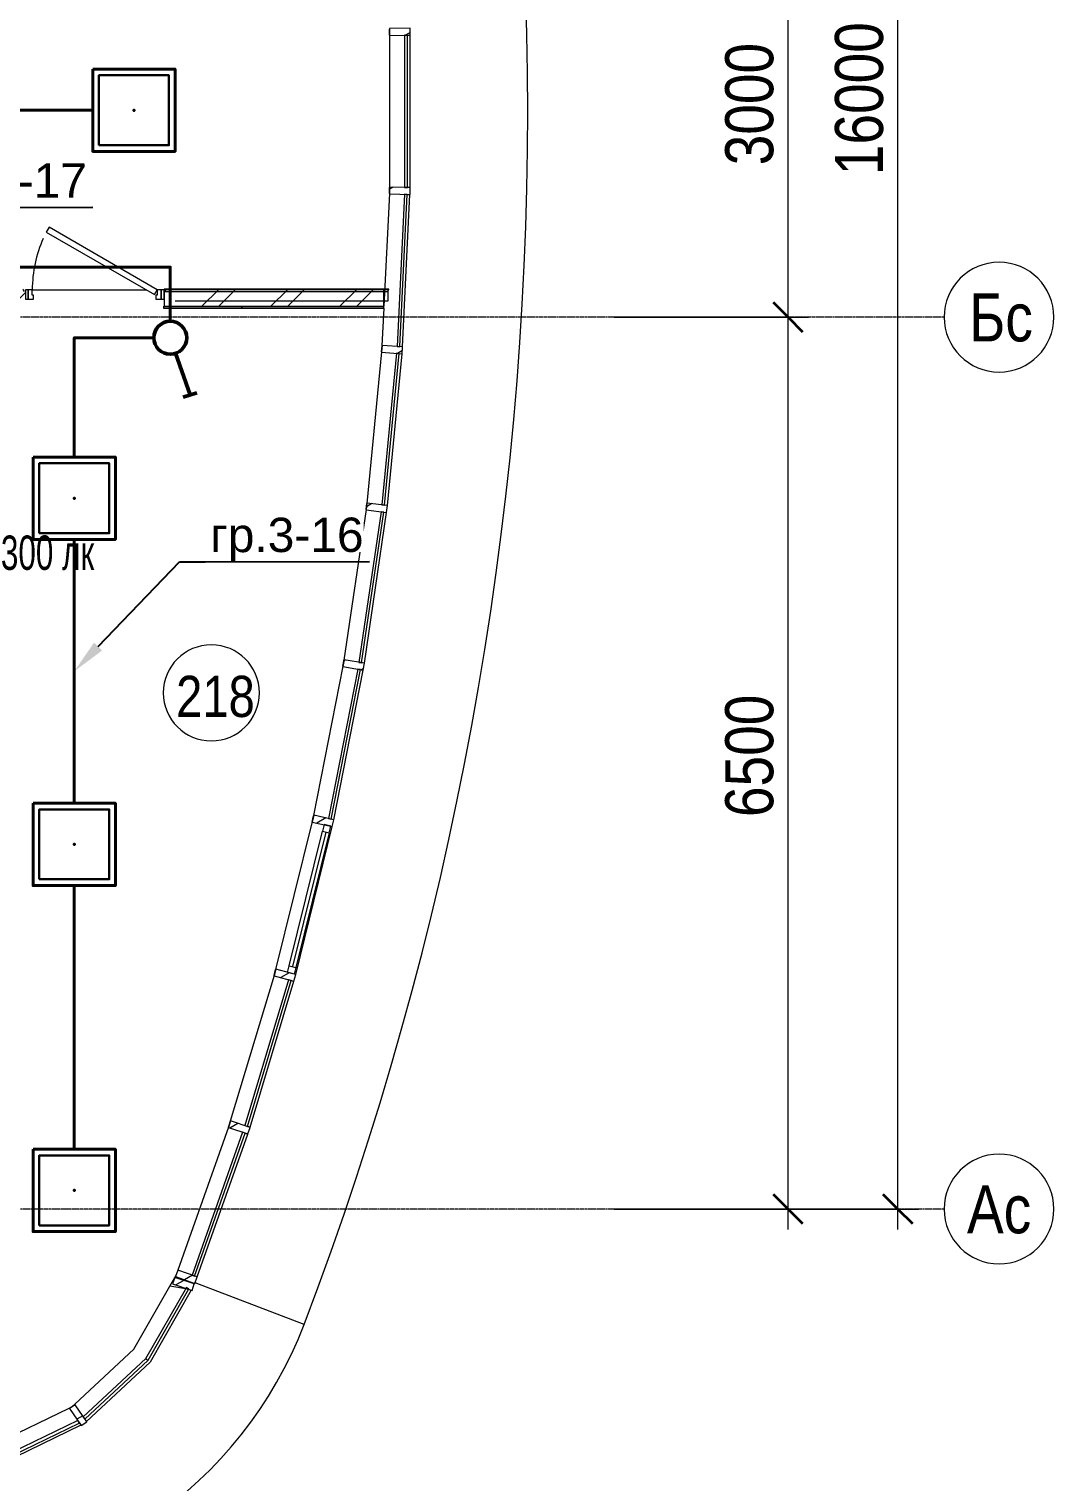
# Model space of a CAD drawing. Header units: metres. Extents: x 19799 to 227756, y -64119 to 286334.
# Drawn here: x 88339 to 95808, y -58775 to -48186 of the extents above; entities that cross this region are included whole.
import ezdxf
from ezdxf import colors
from ezdxf.entities.mleader import LeaderData, LeaderLine
from ezdxf.math import Vec2, Vec3

# ---------------------------------------------------------------- set-up
doc = ezdxf.new("R2010")
doc.units = ezdxf.units.M
doc.linetypes.add('ADSK_Линия сетки', pattern=[21, 12, -3, 3, -3])
for name, color, linetype, lineweight in [('A-ANNO-DIMS', 7, 'Continuous', 9), ('A-ANNO-DIMS-100', 7, 'Continuous', 9), ('A-AREA-IDEN', 7, 'Continuous', 9), ('A-DETL-MBND', 7, 'Continuous', 5), ('A-DOOR', 7, 'Continuous', 5), ('A-DOOR-FRAM', 7, 'Continuous', 13), ('A-FLOR', 7, 'Continuous', 5), ('A-GLAZ', 7, 'Continuous', 5), ('A-GLAZ-CURT', 7, 'Continuous', 5), ('A-GLAZ-CWMG', 7, 'Continuous', 5), ('A-WALL', 7, 'Continuous', 5), ('A-WALL-PATT', 7, 'Continuous', 18), ('nadpisi', 84, 'Continuous', 13), ('S-GRID', 7, 'Continuous', 9), ('S-GRID-IDEN', 7, 'Continuous', 9), ('раб осв', 7, 'Continuous', 40), ('ЭЛ', 250, 'Continuous', 50), ('ЭЛ.освещ.', 150, 'Continuous', 50), ('ЭЛ.сети', 5, 'Continuous', 100)]:
    doc.layers.add(name, color=color, linetype=linetype, lineweight=lineweight)
doc.styles.add('Arial', font='ARIALN.TTF', dxfattribs={"width": 0.8, "height": 2.5})
doc.styles.add('GOST Common_I', font='ARIALN.TTF', dxfattribs={"height": 350})
doc.styles.add('GOST Common_I_1', font='ARIALN.TTF', dxfattribs={"height": 300})
doc.styles.add('ISOPEUR', font='ARIALN.TTF')
doc.dimstyles.new('ADSK_Основной_3_5', dxfattribs={"dimscale": 304.8, "dimtxt": 352.000249, "dimasz": 0.695866, "dimexe": 0.492126, "dimexo": 0.984252, "dimgap": 0, "dimtad": 1, "dimdec": 3, "dimrnd": 0.001, "dimdsep": 46, "dimtxsty": 'GOST Common_I', "dimblk1": 'OBLIQUE', "dimblk2": 'OBLIQUE', "dimsah": 1, "dimcen": 0.09, "dimdle": 0.492126, "dimazin": 0, "dimtfac": 1, "dimtdec": 4, "dimtix": 1, "dimtmove": 0, "dimatfit": 3, "dimfxl": 1, "dimtvp": 1, "dimtolj": 1, "dimtzin": 0, "dimarcsym": 2})
pattern_1 = [(0, (0, 0), (812.8, 203.2), [33.528, -576.072, 33.528, -576.072, -3251.2]), (0, (0, 0), (812.8, 203.2), [-1219.2, 33.528, -1185.672, 33.528, -576.072, -1422.4]), (0, (0, 0), (812.8, 203.2), [-3048, 33.528, -372.872, 33.528, -982.472]), (120, (304.8, 101.6), (-582.37636, 602.30545), [33.528, -576.072, 33.528, -576.072, -3251.2]), (120, (304.8, 101.6), (-582.37636, 602.30545), [-1219.2, 33.528, -1185.672, 33.528, -576.072, -1422.4]), (120, (304.8, 101.6), (-582.37636, 602.30545), [-3048, 33.528, -372.872, 33.528, -982.472]), (240, (406.4, 508), (-230.42364, -805.50545), [33.528, -576.072, 33.528, -576.072, -3251.2]), (240, (406.4, 508), (-230.42364, -805.50545), [-1219.2, 33.528, -1185.672, 33.528, -576.072, -1422.4]), (240, (406.4, 508), (-230.42364, -805.50545), [-3048, 33.528, -372.872, 33.528, -982.472])]
pattern_2 = [(0, (0, -600), (812.8, 203.2), [33.528, -576.072, 33.528, -576.072, -3251.2]), (0, (0, -600), (812.8, 203.2), [-1219.2, 33.528, -1185.672, 33.528, -576.072, -1422.4]), (0, (0, -600), (812.8, 203.2), [-3048, 33.528, -372.872, 33.528, -982.472]), (120, (304.8, -498.4), (-582.37636, 602.30545), [33.528, -576.072, 33.528, -576.072, -3251.2]), (120, (304.8, -498.4), (-582.37636, 602.30545), [-1219.2, 33.528, -1185.672, 33.528, -576.072, -1422.4]), (120, (304.8, -498.4), (-582.37636, 602.30545), [-3048, 33.528, -372.872, 33.528, -982.472]), (240, (406.4, -92), (-230.42364, -805.50545), [33.528, -576.072, 33.528, -576.072, -3251.2]), (240, (406.4, -92), (-230.42364, -805.50545), [-1219.2, 33.528, -1185.672, 33.528, -576.072, -1422.4]), (240, (406.4, -92), (-230.42364, -805.50545), [-3048, 33.528, -372.872, 33.528, -982.472])]

# ---------------------------------------------------------------- blocks, each defined once
blk = doc.blocks.new('Прямоугольный импост - 50 x 150мм 3-1634079-2 этаж')
at = {"layer": 'A-GLAZ-CWMG'}
h = blk.add_hatch(dxfattribs=at)
h.set_pattern_fill('FP_96', color=256, style=0, pattern_type=2)
h.set_pattern_definition([(30.257, (5355.35, -106162.3), (-60.46554, 103.65287), [])])
h.paths.add_polyline_path([(-49, 37), (0, 27), (-29, -120), (-78, -110)], flags=0)
at = {"layer": 'A-GLAZ-CWMG', "lineweight": 18}
for p, q in [((-78, -110), (-49, 37)), ((-49, 37), (0, 27)), ((0, 27), (-29, -120)), ((-29, -120), (-78, -110))]:
    blk.add_line(p, q, dxfattribs=at)
blk = doc.blocks.new('Системная панель - С остеклением-1634117-2 этаж')
at = {"layer": 'A-GLAZ-CURT', "lineweight": 13}
for p, q in [((555, 10), (-555, 10)), ((-555, 10), (-555, -10)), ((555, -10), (555, 10)), ((-555, -10), (555, -10))]:
    blk.add_line(p, q, dxfattribs=at)
blk = doc.blocks.new('M_Тент витража777 - M_Тент витража одинарное справо-2393011-2 этаж')
at = {"layer": 'A-GLAZ', "lineweight": 13}
for p, q in [((-505, 20), (-555, 20)), ((-555, 20), (-555, -30)), ((-555, -30), (-555, 20)), ((-505, -30), (-505, 20)), ((505, -30), (505, 20)), ((505, 20), (555, 20)), ((555, 20), (555, -30)), ((555, 20), (555, -30)), ((-555, -30), (-505, -30)), ((-505, -5), (505, -5)), ((555, -30), (505, -30))]:
    blk.add_line(p, q, dxfattribs=at)
at = {"layer": 'A-GLAZ'}
for p, q in [((-505, 20), (505, 20)), ((505, -30), (-505, -30))]:
    blk.add_line(p, q, dxfattribs=at)
blk = doc.blocks.new('Системная панель - С остеклением-1634118-2 этаж')
at = {"layer": 'A-GLAZ-CURT', "lineweight": 13}
for p, q in [((553, 10), (-553, 10)), ((-553, 10), (-553, -10)), ((553, -10), (553, 10)), ((-553, -10), (553, -10))]:
    blk.add_line(p, q, dxfattribs=at)
blk = doc.blocks.new('Прямоугольный импост - 50 x 150мм-1634119-2 этаж')
at = {"layer": 'A-GLAZ-CWMG'}
h = blk.add_hatch(dxfattribs=at)
h.set_pattern_fill('FP_97', color=256, style=0, pattern_type=2)
h.set_pattern_definition([(220.516, (-24177.25, 103511.23), (77.95924, -91.22695), [])])
h.paths.add_polyline_path([(0, -30), (-50, -30), (-50, 120), (0, 120)], flags=0)
at = {"layer": 'A-GLAZ-CWMG', "lineweight": 18}
for p, q in [((-50, -30), (-50, 120)), ((-50, 120), (0, 120)), ((0, 120), (0, -30)), ((0, -30), (-50, -30))]:
    blk.add_line(p, q, dxfattribs=at)
blk = doc.blocks.new('Прямоугольный импост - 50 x 150мм-V78-2 этаж')
at = {"layer": 'A-GLAZ-CWMG'}
h = blk.add_hatch(dxfattribs=at)
h.set_pattern_fill('FP_98', color=256, style=0, pattern_type=2)
h.set_pattern_definition([(233.05, (-40299.25, 96502.64), (95.89925, -72.13414), [])])
h.paths.add_polyline_path([(25, -30), (-25, -30), (-25, 120), (25, 120)], flags=0)
at = {"layer": 'A-GLAZ-CWMG', "lineweight": 18}
for p, q in [((-25, -30), (-25, 120)), ((-25, 120), (25, 120)), ((25, 120), (25, -30)), ((25, -30), (-25, -30))]:
    blk.add_line(p, q, dxfattribs=at)
blk = doc.blocks.new('Прямоугольный импост - 50 x 150мм-V82-2 этаж')
at = {"layer": 'A-GLAZ-CWMG'}
h = blk.add_hatch(dxfattribs=at)
h.set_pattern_fill('FP_101', color=256, style=0, pattern_type=2)
h.set_pattern_definition([(224.71, (-29345.19, 101580.35), (84.42225, -85.2812), [])])
h.paths.add_polyline_path([(25, -30), (-25, -30), (-25, 120), (25, 120)], flags=0)
at = {"layer": 'A-GLAZ-CWMG', "lineweight": 18}
for p, q in [((-25, -30), (-25, 120)), ((-25, 120), (25, 120)), ((25, 120), (25, -30)), ((25, -30), (-25, -30))]:
    blk.add_line(p, q, dxfattribs=at)
blk = doc.blocks.new('Прямоугольный импост - 50 x 150мм-V83-2 этаж')
at = {"layer": 'A-GLAZ-CWMG'}
h = blk.add_hatch(dxfattribs=at)
h.set_pattern_fill('FP_102', color=256, style=0, pattern_type=2)
h.set_pattern_definition([(230.27, (-36731.49, 98371.78), (92.2878, -76.70047), [])])
h.paths.add_polyline_path([(25, -30), (-25, -30), (-25, 120), (25, 120)], flags=0)
at = {"layer": 'A-GLAZ-CWMG', "lineweight": 18}
for p, q in [((-25, -30), (-25, 120)), ((-25, 120), (25, 120)), ((25, 120), (25, -30)), ((25, -30), (-25, -30))]:
    blk.add_line(p, q, dxfattribs=at)
blk = doc.blocks.new('Прямоугольный импост - 50 x 150мм-V84-2 этаж')
at = {"layer": 'A-GLAZ-CWMG'}
h = blk.add_hatch(dxfattribs=at)
h.set_pattern_fill('FP_103', color=256, style=0, pattern_type=2)
h.set_pattern_definition([(221.93, (-25544.04, 102912.23), (80.18666, -89.27541), [])])
h.paths.add_polyline_path([(25, -30), (-25, -30), (-25, 120), (25, 120)], flags=0)
at = {"layer": 'A-GLAZ-CWMG', "lineweight": 18}
for p, q in [((-25, -30), (-25, 120)), ((-25, 120), (25, 120)), ((25, 120), (25, -30)), ((25, -30), (-25, -30))]:
    blk.add_line(p, q, dxfattribs=at)
blk = doc.blocks.new('Прямоугольный импост - 50 x 150мм-V87-2 этаж')
at = {"layer": 'A-GLAZ-CWMG'}
h = blk.add_hatch(dxfattribs=at)
h.set_pattern_fill('FP_106', color=256, style=0, pattern_type=2)
h.set_pattern_definition([(227.49, (-33077.26, 100065.68), (88.45913, -81.08627), [])])
h.paths.add_polyline_path([(25, -30), (-25, -30), (-25, 120), (25, 120)], flags=0)
at = {"layer": 'A-GLAZ-CWMG', "lineweight": 18}
for p, q in [((-25, -30), (-25, 120)), ((-25, 120), (25, 120)), ((25, 120), (25, -30)), ((25, -30), (-25, -30))]:
    blk.add_line(p, q, dxfattribs=at)
blk = doc.blocks.new('Прямоугольный импост - 50 x 150мм-V89-2 этаж')
at = {"layer": 'A-GLAZ-CWMG'}
h = blk.add_hatch(dxfattribs=at)
h.set_pattern_fill('FP_108', color=256, style=0, pattern_type=2)
h.set_pattern_definition([(235.83, (-43772.17, 94462.66), (99.28497, -67.39803), [])])
h.paths.add_polyline_path([(25, -30), (-25, -30), (-25, 120), (25, 120)], flags=0)
at = {"layer": 'A-GLAZ-CWMG', "lineweight": 18}
for p, q in [((-25, -30), (-25, 120)), ((-25, 120), (25, 120)), ((25, 120), (25, -30)), ((25, -30), (-25, -30))]:
    blk.add_line(p, q, dxfattribs=at)
blk = doc.blocks.new('Прямоугольный импост - 50 x 150мм-V90-2 этаж')
at = {"layer": 'A-GLAZ-CWMG'}
h = blk.add_hatch(dxfattribs=at)
h.set_pattern_fill('FP_109', color=256, style=0, pattern_type=2)
h.set_pattern_definition([(238.61, (-47142.05, 92256.64), (102.437, -62.50328), [])])
h.paths.add_polyline_path([(25, -30), (-25, -30), (-25, 120), (25, 120)], flags=0)
at = {"layer": 'A-GLAZ-CWMG', "lineweight": 18}
for p, q in [((-25, -30), (-25, 120)), ((-25, 120), (25, 120)), ((25, 120), (25, -30)), ((25, -30), (-25, -30))]:
    blk.add_line(p, q, dxfattribs=at)
blk = doc.blocks.new('Прямоугольный импост - 50 x 150мм-V91-2 этаж')
at = {"layer": 'A-GLAZ-CWMG'}
h = blk.add_hatch(dxfattribs=at)
h.set_pattern_fill('FP_110', color=256, style=0, pattern_type=2)
h.set_pattern_definition([(241.39, (-50400.97, 89889.78), (105.34793, -57.46141), [])])
h.paths.add_polyline_path([(25, 120), (25, -30), (-25, -30), (-25, 120)], flags=0)
at = {"layer": 'A-GLAZ-CWMG', "lineweight": 18}
for p, q in [((-25, -30), (-25, 120)), ((-25, 120), (25, 120)), ((25, 120), (25, -30)), ((25, -30), (-25, -30))]:
    blk.add_line(p, q, dxfattribs=at)
blk = doc.blocks.new('Прямоугольный импост - 50 x 150мм-1635693-2 этаж')
at = {"layer": 'A-DETL-MBND'}
for p, q in [((90965, -49385), (90925, -50206)), ((91061, -50501), (91115, -49392)), ((91095, -49391), (91115, -49392)), ((90924, -50221), (90911, -50494)), ((91061, -50501), (91041, -50500))]:
    blk.add_line(p, q, dxfattribs=at)
blk = doc.blocks.new('Прямоугольный импост - 50 x 150мм-V92-2 этаж')
at = {"layer": 'A-DETL-MBND'}
for p, q in [((90908, -50538), (90800, -51643)), ((90950, -51658), (91057, -50553)), ((91037, -50551), (91057, -50553)), ((90950, -51658), (90930, -51656))]:
    blk.add_line(p, q, dxfattribs=at)
blk = doc.blocks.new('Прямоугольный импост - 50 x 150мм-V94-2 этаж')
at = {"layer": 'A-DETL-MBND'}
for p, q in [((90403, -53962), (90136, -55040)), ((90282, -55076), (90548, -53998)), ((90520, -53991), (90548, -53998)), ((90282, -55076), (90253, -55069))]:
    blk.add_line(p, q, dxfattribs=at)
blk = doc.blocks.new('Прямоугольный импост - 50 x 150мм-1635694-2 этаж')
at = {"layer": 'A-DETL-MBND'}
for p, q in [((89792, -56189), (89423, -57231)), ((89565, -57281), (89933, -56239)), ((89914, -56232), (89933, -56239))]:
    blk.add_line(p, q, dxfattribs=at)
blk = doc.blocks.new('Системная панель - С остеклением-1634080-2 этаж')
at = {"layer": 'A-GLAZ-CURT', "lineweight": 13}
for p, q in [((312, 10), (-312, 10)), ((-312, 10), (-312, -10)), ((312, -10), (312, 10)), ((-312, -10), (312, -10))]:
    blk.add_line(p, q, dxfattribs=at)
blk = doc.blocks.new('Прямоугольный импост - 50 x 150мм-1635690-2 этаж')
at = {"layer": 'A-DETL-MBND'}
for p, q in [((88672, -58208), (89102, -57807)), ((89221, -57901), (88758, -58333)), ((88672, -58208), (88675, -58212))]:
    blk.add_line(p, q, dxfattribs=at)
blk = doc.blocks.new('Системная панель - С остеклением-1634081-2 этаж')
at = {"layer": 'A-GLAZ-CURT', "lineweight": 13}
for p, q in [((299, 10), (-299, 10)), ((-299, 10), (-299, -10)), ((299, -10), (299, 10)), ((-299, -10), (299, -10))]:
    blk.add_line(p, q, dxfattribs=at)
blk = doc.blocks.new('Прямоугольный импост - 50 x 150мм-1635691-2 этаж')
at = {"layer": 'A-DETL-MBND'}
for p, q in [((89102, -57807), (89365, -57347)), ((89521, -57376), (89221, -57901)), ((89480, -57367), (89365, -57347)), ((89506, -57371), (89501, -57371))]:
    blk.add_line(p, q, dxfattribs=at)
blk = doc.blocks.new('Прямоугольный импост - 50 x 150мм-1635692-2 этаж')
at = {"layer": 'A-DETL-MBND'}
for p, q in [((88102, -58492), (88631, -58236)), ((88634, -58240), (88631, -58236)), ((88717, -58361), (88147, -58637))]:
    blk.add_line(p, q, dxfattribs=at)
blk = doc.blocks.new('Прямоугольный импост - 50 x 150мм-V95-2 этаж')
at = {"layer": 'A-GLAZ-CWMG'}
h = blk.add_hatch(dxfattribs=at)
h.set_pattern_fill('FP_112', color=256, style=0, pattern_type=2)
h.set_pattern_definition([(4.433, (-40198.12, -98273.38), (-9.27519, 119.64101), [])])
h.paths.add_polyline_path([(-25, 30), (25, 30), (25, -120), (-25, -120), (-25, -55)], flags=0)
at = {"layer": 'A-GLAZ-CWMG', "lineweight": 18}
for p, q in [((-25, 30), (25, 30)), ((-25, -120), (-25, 30)), ((25, 30), (25, -120)), ((25, -120), (-25, -120))]:
    blk.add_line(p, q, dxfattribs=at)
blk = doc.blocks.new('AC_Дверь_Однопольная_ДеревяннаяВнутренняя_ГОСТ6629-88 - ДГ 21-10Л-2270753-2 этаж')
at = {"layer": 'A-DOOR', "lineweight": 13}
for p, q in [((-333, 495), (-353, 460)), ((-353, 460), (435, 5)), ((455, 40), (-333, 495)), ((435, 5), (455, 40))]:
    blk.add_line(p, q, dxfattribs=at)
at = {"layer": 'A-DOOR', "lineweight": 18}
for p, q in [((-485, 40), (-505, 40)), ((-505, 40), (-505, -30)), ((-485, -30), (-485, 40)), ((505, 40), (485, 40)), ((485, 40), (485, -30)), ((505, -30), (505, 40)), ((-505, -30), (-485, -30)), ((485, -30), (505, -30))]:
    blk.add_line(p, q, dxfattribs=at)
at = {"layer": 'A-DOOR'}
blk.add_arc((455, 40), 910, 155.7365, 180, dxfattribs=at)
at = {"layer": 'A-DOOR-FRAM'}
for p, q in [((-455, 40), (-485, 40)), ((-485, 40), (-485, -30)), ((-455, 0), (-455, 40)), ((-445, 0), (-455, 0)), ((-445, -30), (-445, 0)), ((455, 0), (445, 0)), ((445, 0), (445, -30)), ((485, 40), (455, 40)), ((455, 40), (455, 0)), ((485, -30), (485, 40)), ((-485, -30), (-445, -30)), ((445, -30), (485, -30))]:
    blk.add_line(p, q, dxfattribs=at)
blk = doc.blocks.new('Ось сетки - D8-1256827-2 этаж')
at = {"layer": 'S-GRID-IDEN'}
for start, end in [(360, 180), (180, 360)]:
    blk.add_arc((0, 0), 4, start, end, dxfattribs=at)
blk = doc.blocks.new('DIMBLOCK11-2 этаж')
at = {"layer": 'A-ANNO-DIMS-100', "transparency": 16777216}
for p, q in [((94670, -56936), (94670, -40636)), ((92604, -40786), (94820, -40786)), ((94670, -40786), (92604, -40786)), ((92604, -56786), (94820, -56786)), ((94670, -56786), (92604, -56786))]:
    blk.add_line(p, q, dxfattribs=at)
at = {"layer": 'A-ANNO-DIMS-100', "lineweight": 35, "transparency": 16777216}
for p, q in [((94670, -40786), (94564, -40680)), ((94670, -40786), (94776, -40892)), ((94670, -56786), (94564, -56680)), ((94670, -56786), (94776, -56892))]:
    blk.add_line(p, q, dxfattribs=at)
at = {"layer": 'A-ANNO-DIMS-100', "color": 0, "transparency": 16777216, "insert": (94212, -49251), "char_height": 350, "width": 1116.86, "attachment_point": 1, "rotation": 90, "line_spacing_factor": 1.022761, "style": 'GOST Common_I'}
blk.add_mtext('16000', dxfattribs=at)
blk = doc.blocks.new('_Oblique')
at = {"color": 0, "linetype": 'ByBlock', "lineweight": -2}
blk.add_line((-0.5, -0.5), (0.5, 0.5), dxfattribs=at)
blk = doc.blocks.new('DIMBLOCK12-2 этаж')
at = {"layer": 'A-ANNO-DIMS-100', "lineweight": 35, "transparency": 16777216}
for p, q in [((93870, -50286), (93764, -50180)), ((93870, -50286), (93976, -50392)), ((93870, -56786), (93764, -56680)), ((93870, -56786), (93976, -56892))]:
    blk.add_line(p, q, dxfattribs=at)
at = {"layer": 'A-ANNO-DIMS-100', "transparency": 16777216}
for p, q in [((92604, -50286), (94020, -50286)), ((93870, -50286), (92604, -50286)), ((93870, -56936), (93870, -50286)), ((92604, -56786), (94020, -56786)), ((93870, -56786), (92604, -56786))]:
    blk.add_line(p, q, dxfattribs=at)
at = {"layer": 'A-ANNO-DIMS-100', "color": 0, "transparency": 16777216, "insert": (93412, -53929), "char_height": 350, "width": 945.03, "attachment_point": 1, "rotation": 90, "line_spacing_factor": 1.022761, "style": 'GOST Common_I'}
blk.add_mtext('6500', dxfattribs=at)
blk = doc.blocks.new('DIMBLOCK13-2 этаж')
at = {"layer": 'A-ANNO-DIMS-100', "lineweight": 35, "transparency": 16777216}
for p, q in [((93870, -47286), (93764, -47180)), ((93870, -47286), (93976, -47392)), ((93870, -50286), (93764, -50180)), ((93870, -50286), (93976, -50392))]:
    blk.add_line(p, q, dxfattribs=at)
at = {"layer": 'A-ANNO-DIMS-100', "transparency": 16777216}
for p, q in [((92604, -47286), (94020, -47286)), ((93870, -47286), (92604, -47286)), ((93870, -50286), (93870, -47286)), ((92604, -50286), (94020, -50286)), ((93870, -50286), (92604, -50286))]:
    blk.add_line(p, q, dxfattribs=at)
at = {"layer": 'A-ANNO-DIMS-100', "color": 0, "transparency": 16777216, "insert": (93412, -49179), "char_height": 350, "width": 945.03, "attachment_point": 1, "rotation": 90, "line_spacing_factor": 1.022761, "style": 'GOST Common_I'}
blk.add_mtext('3000', dxfattribs=at)
blk = doc.blocks.new('выкл. 1 клав. скрыт')
at = {"layer": 'ЭЛ.освещ.', "color": 0, "ltscale": 100}
for p, q in [((2902123, 2044849), (2902427, 2044743)), ((2902444, 2044793), (2902411, 2044695))]:
    blk.add_line(p, q, dxfattribs=at)
blk.add_circle((2902010, 2044888), 120, dxfattribs=at)
blk = doc.blocks.new('ARS.R UNI LED')
at = {"color": 5, "lineweight": 30, "ltscale": 100}
blk.add_lwpolyline([(2913223, 2072749), (2913733, 2072749), (2913733, 2073259), (2913223, 2073259)], close=True, dxfattribs=at)
at = {"color": 0, "lineweight": 40, "ltscale": 100}
blk.add_point((2913478, 2073004), dxfattribs=at)
at = {"layer": 'ЭЛ', "color": 5, "lineweight": 40, "ltscale": 10}
blk.add_lwpolyline([(2913178, 2073304), (2913778, 2073304), (2913778, 2072704), (2913178, 2072704)], close=True, dxfattribs=at)
blk = doc.blocks.new('ПСС_Марка_помещения - Имя_2_5мм-224473-2 этаж')
at = {"layer": 'A-AREA-IDEN'}
for start, end in [(360, 180), (180, 360)]:
    blk.add_arc((-0.07, 0.04), 3.5, start, end, dxfattribs=at)

msp = doc.modelspace()

# ---------------------------------------------------------------- hatches: boundary and pattern name
at = {"layer": 'A-WALL-PATT', "lineweight": 5}
h = msp.add_hatch(dxfattribs=at)
h.set_pattern_fill('FP_40', color=256, style=0, pattern_type=2)
h.set_pattern_definition(pattern_2)
h.paths.add_polyline_path([(87641.4267, -50085.6443), (88312.6532, -50085.6443), (88312.6532, -50082.6443), (87261.596, -50082.6443), (87261.596, -50085.6443), (87342.6532, -50085.6443)], flags=0)
h.paths.add_polyline_path([(90960.1176, -50085.6443), (90960.1176, -50082.6443), (89322.6532, -50082.6443), (89322.6532, -50085.6443), (90956.2332, -50085.6443)], flags=0)
h = msp.add_hatch(dxfattribs=at)
h.set_pattern_fill('FP_40', color=256, style=0, pattern_type=2)
h.set_pattern_definition(pattern_2)
h.paths.add_polyline_path([(90730.5462, -50098.1443), (90956.2332, -50098.1443), (90956.2332, -50085.6443), (89322.6532, -50085.6443), (89322.6532, -50098.1443)], flags=0)
h.paths.add_polyline_path([(87342.6532, -50098.1443), (88312.6532, -50098.1443), (88312.6532, -50085.6443), (87275.1532, -50085.6443), (87275.1532, -50098.1443)], flags=0)
h = msp.add_hatch(dxfattribs=at)
h.set_pattern_fill('FP_1', color=256, style=0, pattern_type=2)
h.set_pattern_definition([(45, (0, 0), (-251.4472, 251.4472), []), (45, (0, 381), (-251.4472, 251.4472), [])])
h.paths.add_polyline_path([(90730.5462, -50205.6443), (90925.158, -50205.6443), (90925.158, -50085.6443), (89322.6532, -50085.6443), (89322.6532, -50205.6443)], flags=0)
h.paths.add_polyline_path([(87662.6532, -50205.6443), (88312.6532, -50205.6443), (88312.6532, -50085.6443), (87662.6532, -50085.6443)], flags=0)
h = msp.add_hatch(dxfattribs=at)
h.set_pattern_fill('FP_40', color=256, style=0, pattern_type=2)
h.set_pattern_definition(pattern_1)
h.paths.add_polyline_path([(89319.6532, -50217.6443), (90925.158, -50217.6443), (90925.158, -50205.6443), (89319.6532, -50205.6443)], flags=0)
h.paths.add_polyline_path([(88315.6532, -50217.6443), (88315.6532, -50205.6443), (87663.096, -50205.6443), (87663.096, -50217.6443)], flags=0)
h = msp.add_hatch(dxfattribs=at)
h.set_pattern_fill('FP_40', color=256, style=0, pattern_type=2)
h.set_pattern_definition(pattern_1)
h.paths.add_polyline_path([(88315.6532, -50220.6443), (88315.6532, -50217.6443), (87663.096, -50217.6443), (87663.096, -50220.6443), (87666.096, -50220.6443)], flags=0)
h.paths.add_polyline_path([(90730.5462, -50220.6443), (90925.158, -50220.6443), (90925.158, -50217.6443), (89319.6532, -50217.6443), (89319.6532, -50220.6443)], flags=0)

# ---------------------------------------------------------------- linework, layer by layer
at = {"layer": 'A-DETL-MBND'}
for q in [(89549.4417, -57323.5883), (90343.4556, -57627.3845)]:
    msp.add_line((90343.4555, -57627.3844), q, dxfattribs=at)
for centre, radius, start, end in [((67173.1377, -48785.6443), 24800, 339.11326035, 20.88673965), ((87495.5434, -56535.6443), 2150, 337.24991242, 337.36942951), ((87495.5434, -56535.6443), 2150, 338.70709953, 338.8521699), ((87495.5434, -56535.6443), 3050, 270, 339.0257967)]:
    msp.add_arc(centre, radius, start, end, dxfattribs=at)
at = {"layer": 'A-FLOR', "lineweight": 18}
for p, q in [((90966.0753, -48208.2655), (90965.0024, -48186.1719)), ((90966.0753, -48230.3212), (90966.0753, -48208.2655)), ((90966.0753, -49362.9441), (90966.0753, -49340.8095)), ((90965.0064, -49384.9588), (90966.0753, -49362.9441)), ((88362.6532, -50085.6443), (89192.6532, -50085.6443)), ((89192.6532, -50085.6443), (89192.6532, -50085.6443)), ((90910.0789, -50516.2019), (90911.1501, -50494.1403)), ((90907.939, -50538.1857), (90910.0789, -50516.2019)), ((90795.0059, -51687.2876), (90798.2096, -51665.4335)), ((90798.2096, -51665.4335), (90800.3496, -51643.4497)), ((90626.4731, -52829.5597), (90630.7329, -52807.8867)), ((90630.7329, -52807.8867), (90633.9366, -52786.0326)), ((90402.7371, -53962.3135), (90408.0431, -53940.8727)), ((90408.0431, -53940.8727), (90412.303, -53919.1997)), ((90130.6643, -55061.7245), (90135.9703, -55040.2836)), ((90124.3246, -55082.8828), (90130.6643, -55061.7245)), ((89791.8978, -56188.579), (89799.2565, -56167.7799)), ((89799.2565, -56167.7799), (89805.589, -56146.6458)), ((89364.5683, -57347.4275), (89410.0718, -57267.7902)), ((88631.1982, -58236.2432), (88653.9578, -58225.2287)), ((88653.9578, -58225.2287), (88672.4377, -58207.9713))]:
    msp.add_line(p, q, dxfattribs=at)
at = {"layer": 'A-WALL', "lineweight": 18}
for p, q in [((90960.1176, -50082.6443), (89322.6532, -50082.6443)), ((89322.6532, -50082.6443), (89322.6532, -50085.6443)), ((90960.1176, -50085.6443), (90960.1176, -50082.6443)), ((90925.158, -50085.6443), (89322.6532, -50085.6443)), ((89322.6532, -50085.6443), (89322.6532, -50205.6443)), ((89322.6532, -50155.6443), (89322.6532, -50165.6443)), ((89402.6532, -50165.6443), (90956.2332, -50165.6443)), ((90925.158, -50220.6443), (90925.158, -50085.6443)), ((90956.2332, -50165.6443), (90956.2332, -50085.6443)), ((90956.2332, -50085.6443), (90960.1176, -50085.6443)), ((89319.6532, -50205.6443), (89319.6532, -50220.6443)), ((89319.6532, -50220.6443), (90925.158, -50220.6443))]:
    msp.add_line(p, q, dxfattribs=at)
at = {"layer": 'A-WALL'}
for p, q in [((90956.2332, -50085.6443), (89322.6532, -50085.6443)), ((89322.6532, -50098.1443), (90956.2332, -50098.1443)), ((89319.6532, -50217.6443), (90925.158, -50217.6443)), ((89322.6532, -50205.6443), (90925.158, -50205.6443))]:
    msp.add_line(p, q, dxfattribs=at)
at = {"layer": 'S-GRID', "linetype": 'ADSK_Линия сетки'}
for p, q in [((95007.6236, -50285.6443), (30504.6406, -50285.6443)), ((95007.6236, -56785.6443), (31950.4397, -56785.6443))]:
    msp.add_line(p, q, dxfattribs=at)
at = {"layer": 'раб осв', "color": 0, "lineweight": 40}
for points in [[(85562.8247, -48778.1464), (88802.8304, -48778.1464)], [(86050.1683, -49920.6443), (89368.096, -49920.6443), (89368.096, -50315.6443)], [(89248.096, -50435.6443), (88668.6025, -50435.6443), (88668.6025, -51305.6417)], [(88668.6025, -51905.6417), (88668.6025, -53828.3127)], [(88668.6025, -54428.3127), (88668.6025, -56350.9889)]]:
    msp.add_lwpolyline(points, dxfattribs=at)

# ---------------------------------------------------------------- block references
at = {"layer": 'A-AREA-IDEN', "color": 18, "true_color": 0x000000, "xscale": 99.99999999999993, "yscale": 99.99999999999993, "zscale": 99.99999999999993}
msp.add_blockref('ПСС_Марка_помещения - Имя_2_5мм-224473-2 этаж', (89674.498, -53027.9636), dxfattribs=at)
at = {"layer": 'A-DOOR'}
msp.add_blockref('AC_Дверь_Однопольная_ДеревяннаяВнутренняя_ГОСТ6629-88 - ДГ 21-10Л-2270753-2 этаж', (88817.6532, -50125.6443), dxfattribs=at)
at = {"layer": 'A-GLAZ', "rotation": 256.1001901249776}
msp.add_blockref('M_Тент витража777 - M_Тент витража одинарное справо-2393011-2 этаж', (90385.8624, -54530.1312), dxfattribs=at)
at = {"layer": 'A-GLAZ-CURT'}
for name, p, rotation in [('Системная панель - С остеклением-1634117-2 этаж', (91086.099, -48785.565), 270.0001901249782), ('Системная панель - С остеклением-1634117-2 этаж', (91057.9604, -49945.3704), 267.2201901249778), ('Системная панель - С остеклением-1634117-2 этаж', (90973.603, -51102.4461), 264.4401901249786), ('Системная панель - С остеклением-1634117-2 этаж', (90833.2254, -52254.0687), 261.6601901249782), ('Системная панель - С остеклением-1634117-2 этаж', (90637.158, -53397.5275), 258.880190124979), ('Системная панель - С остеклением-1634117-2 этаж', (90079.93, -55649.2137), 253.3201901249781), ('Системная панель - С остеклением-1634118-2 этаж', (89720.6768, -56749.7275), 250.5161682926637), ('Системная панель - С остеклением-1634081-2 этаж', (89345.8377, -57622.1376), 60.25705059958153), ('Системная панель - С остеклением-1634080-2 этаж', (88969.1146, -58095.1402), 43.04085907111748), ('Системная панель - С остеклением-1634080-2 этаж', (88418.9872, -58472.2825), 25.82466754265279)]:
    msp.add_blockref(name, p, dxfattribs=dict(at, rotation=rotation))
at = {"layer": 'A-GLAZ-CWMG'}
for p, rotation in [((-4410.7166, -6737.7987), 5.559999999999372), ((2445.2124, 3200.5578), 357.219999999999), ((5042.7778, 6278.7534), 354.4400000000002), ((10670.1671, 12039.3821), 348.8799999999993)]:
    msp.add_blockref('Прямоугольный импост - 50 x 150мм-V92-2 этаж', p, dxfattribs=dict(at, rotation=rotation))
at = {"layer": 'A-GLAZ-CWMG', "extrusion": (0, 0, -1)}
for name, p, rotation in [('Прямоугольный импост - 50 x 150мм-V91-2 этаж', (-91086.0971, -48205.3208), 268.609809875022), ('Прямоугольный импост - 50 x 150мм-V90-2 этаж', (-91086.1009, -49365.8091), 271.3898098750221), ('Прямоугольный импост - 50 x 150мм-V89-2 этаж', (-91029.8198, -50524.9317), 274.1698098750222), ('Прямоугольный импост - 50 x 150мм-V78-2 этаж', (-90917.3861, -51679.9606), 276.9498098750217), ('Прямоугольный импост - 50 x 150мм-V83-2 этаж', (-90749.0646, -52828.1769), 279.7298098750219), ('Прямоугольный импост - 50 x 150мм-V87-2 этаж', (-90525.2514, -53966.8782), 282.5098098750223), ('Прямоугольный импост - 50 x 150мм-V82-2 этаж', (-90246.4734, -55093.3841), 285.2898098750223), ('Прямоугольный импост - 50 x 150мм-V84-2 этаж', (-89913.3866, -56205.0433), 288.0698098750225), ('Прямоугольный импост - 50 x 150мм 3-1634079-2 этаж', (-89519.6284, -57317.9801), 119.7429494004185), ('Прямоугольный импост - 50 x 150мм-1634119-2 этаж', (-89519.6284, -57317.9801), 289.4838317073363), ('Прямоугольный импост - 50 x 150мм-V95-2 этаж', (-88722.5969, -58325.3506), 145.5672366931153)]:
    msp.add_blockref(name, p, dxfattribs=dict(at, rotation=rotation))
at = {"layer": 'A-GLAZ-CWMG'}
for name in ['Прямоугольный импост - 50 x 150мм-1635693-2 этаж', 'Прямоугольный импост - 50 x 150мм-V92-2 этаж', 'Прямоугольный импост - 50 x 150мм-V94-2 этаж', 'Прямоугольный импост - 50 x 150мм-1635694-2 этаж', 'Прямоугольный импост - 50 x 150мм-1635691-2 этаж', 'Прямоугольный импост - 50 x 150мм-1635690-2 этаж', 'Прямоугольный импост - 50 x 150мм-1635692-2 этаж']:
    msp.add_blockref(name, (0, 0), dxfattribs=at)
at = {"layer": 'S-GRID-IDEN', "xscale": 99.99999999999993, "yscale": 99.99999999999993, "zscale": 99.99999999999993, "rotation": 89.9999999999998}
for p in [(95407.6236, -50285.6443), (95407.6236, -56785.6443)]:
    msp.add_blockref('Ось сетки - D8-1256827-2 этаж', p, dxfattribs=at)
at = {"layer": 'раб осв', "color": 0, "lineweight": 40, "ltscale": 100}
for p in [(-2824374.8747, -2121781.6804), (-2824809.1026, -2124609.1908), (-2824809.099, -2127131.8618), (-2824809.1026, -2129654.538)]:
    msp.add_blockref('ARS.R UNI LED', p, dxfattribs=at)
at = {"layer": 'раб осв', "color": 0, "lineweight": 40, "ltscale": 100, "xscale": -1, "rotation": 90}
msp.add_blockref('выкл. 1 клав. скрыт', (2134256.3498, 2851574.0152), dxfattribs=at)

# ---------------------------------------------------------------- texts
at = {"layer": 'A-AREA-IDEN', "color": 18, "true_color": 0x000000, "insert": (89410.8137, -52899.5037), "char_height": 300, "width": 634.9365, "attachment_point": 1, "style": 'GOST Common_I_1'}
msp.add_mtext('218', dxfattribs=at)
at = {"layer": 'nadpisi', "color": 7, "insert": (88134.0196, -51877.3296), "char_height": 250, "width": 1402.065175, "attachment_point": 1, "style": 'Arial'}
msp.add_mtext('300 лк', dxfattribs=at)
at = {"layer": 'S-GRID-IDEN', "char_height": 350, "attachment_point": 1, "style": 'GOST Common_I'}
for s, insert, width in [('Бс', (95190.1812, -50112.4041), 493.8395), ('Ас', (95174.1812, -56612.4041), 532.3205)]:
    msp.add_mtext(s, dxfattribs=dict(at, insert=insert, width=width))

# ---------------------------------------------------------------- dimensions: what is measured, and where the dimension line sits
at = {"layer": 'A-ANNO-DIMS'}
for base, p1, p2, override, picture, middle in [((94669.8531, -40785.6443), (92304.4433, -56785.6443), (92304.4433, -40785.6443), {"dimpost": '<>', "dimfxl": 16000}, 'DIMBLOCK11-2 этаж', (94494.8531, -48785.6443)), ((93869.8531, -47285.6443), (92304.4433, -50285.6443), (92304.4433, -47285.6443), {"dimpost": '<>', "dimfxl": 3000}, 'DIMBLOCK13-2 этаж', (93694.8531, -48785.6443)), ((93869.8531, -50285.6443), (92304.4433, -56785.6443), (92304.4433, -50285.6443), {"dimpost": '<>', "dimfxl": 6500}, 'DIMBLOCK12-2 этаж', (93694.8531, -53535.6443))]:
    dim = msp.add_linear_dim(base=base, p1=p1, p2=p2, angle=90, dimstyle='ADSK_Основной_3_5', override=override, dxfattribs=at)
    dim.commit()
    dim.dimension.update_dxf_attribs({"geometry": picture, "text_midpoint": middle})

# ---------------------------------------------------------------- next in the draw order: leaders
at = {"layer": 'ЭЛ.сети', "color": 0, "lineweight": 5}
ml = msp.add_multileader_mtext('Standard', dxfattribs=at)
ml.set_content('{\\fArial|b0|i0|c204|p34;гр.3-17}', style='ISOPEUR')
ml.set_leader_properties()
ml.build(insert=Vec2(0, 0))
ml.multileader.update_dxf_attribs({"text_left_attachment_type": 6, "text_right_attachment_type": 6, "dogleg_length": 100, "arrow_head_size": 250})
ctx = ml.context
ctx.base_point, ctx.char_height, ctx.arrow_head_size, ctx.landing_gap_size, ctx.plane_origin, ctx.plane_x_axis, ctx.plane_y_axis = Vec3(87606.3235, -49486.7062), 250, 250, 37.4122, Vec3(28608.3714, -7113.2221), Vec3(0.999998436, 0.0017686035), Vec3(-0.0017686035, 0.999998436)
ctx.left_attachment, ctx.right_attachment = 6, 6
notes = []
notes.append((ctx, [(0, (1, 1, 0), (87419.2629, -49487.0371), (0.999998436, 0.0017686035), 187.0608, [(0, [(86603.4129, -48778.1464)], 0, [])])]))
ctx.mtext.insert, ctx.mtext.text_direction, ctx.mtext.rotation, ctx.mtext.line_spacing_factor, ctx.mtext.flow_direction = Vec3(87643.1707, -49167.234), Vec3(0.999998436, 0.0017686035), 0.0017686044, 0.8, 5
ctx.mtext.has_bg_fill, ctx.mtext.bg_color, ctx.mtext.bg_scale_factor, ctx.mtext.bg_transparency, ctx.mtext.use_window_bg_color = 1, -1073741824, 1, 0, 1
ml = msp.add_multileader_mtext('Standard', dxfattribs=at)
ml.set_content('{\\fArial|b0|i0|c204|p34;гр.3-16}', style='ISOPEUR')
ml.set_leader_properties()
ml.build(insert=Vec2(0, 0))
ml.multileader.update_dxf_attribs({"text_left_attachment_type": 6, "text_right_attachment_type": 6, "dogleg_length": 100, "arrow_head_size": 250})
ctx = ml.context
ctx.base_point, ctx.char_height, ctx.arrow_head_size, ctx.landing_gap_size, ctx.plane_origin, ctx.plane_x_axis, ctx.plane_y_axis = Vec3(89622.5188, -52068.0391), 250, 250, 37.4122, Vec3(30624.5667, -9694.555), Vec3(0.999998436, 0.0017686035), Vec3(-0.0017686035, 0.999998436)
ctx.left_attachment, ctx.right_attachment = 6, 6
notes.append((ctx, [(0, (1, 1, 0), (89435.4582, -52068.37), (0.999998436, 0.0017686035), 187.0608, [(0, [(88668.6025, -52866.9772)], 0, [])])]))
ctx.mtext.insert, ctx.mtext.text_direction, ctx.mtext.rotation, ctx.mtext.line_spacing_factor, ctx.mtext.flow_direction = Vec3(89659.366, -51748.5669), Vec3(0.999998436, 0.0017686035), 0.0017686044, 0.8, 5
ctx.mtext.has_bg_fill, ctx.mtext.bg_color, ctx.mtext.bg_scale_factor, ctx.mtext.bg_transparency, ctx.mtext.use_window_bg_color = 1, -1073741824, 1, 0, 1
for ctx, leaders in notes:
    for number, flags, end, landing, length, lines in leaders:
        leader = LeaderData()
        leader.index, (leader.has_last_leader_line, leader.has_dogleg_vector, leader.attachment_direction) = number, flags
        leader.last_leader_point, leader.dogleg_vector, leader.dogleg_length = Vec3(end), Vec3(landing), length
        for number, points, colour, breaks in lines:
            line = LeaderLine()
            line.index, line.vertices, line.color, line.breaks = number, Vec3.list(points), colors.encode_raw_color(colour), breaks
            leader.lines.append(line)
        ctx.leaders.append(leader)

doc.saveas('drawing.dxf')
